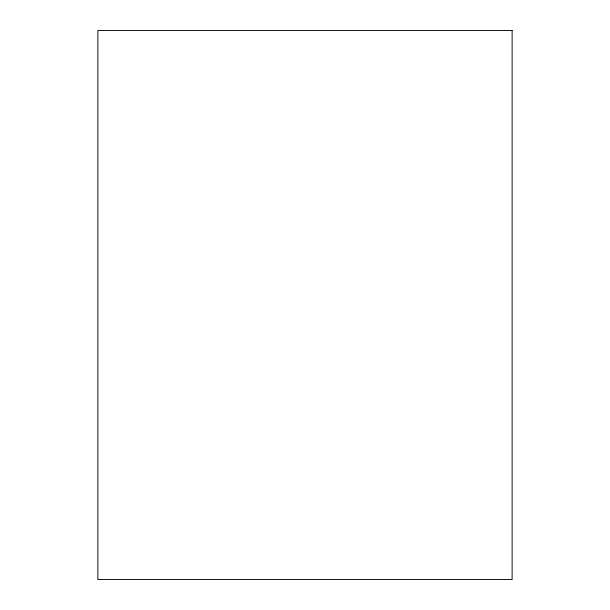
<?xml version="1.0" encoding="UTF-8"?>
<svg xmlns="http://www.w3.org/2000/svg" width="610" height="610" viewBox="0 0 610 610"><rect width="100%" height="100%" fill="white"/><g stroke="black" fill="none" stroke-linecap="round" stroke-linejoin="round"><path stroke-width="0.91" d="M512.125 30.5L97.874 30.5L97.874 579.5L512.125 579.5L512.125 30.5"/></g></svg>
